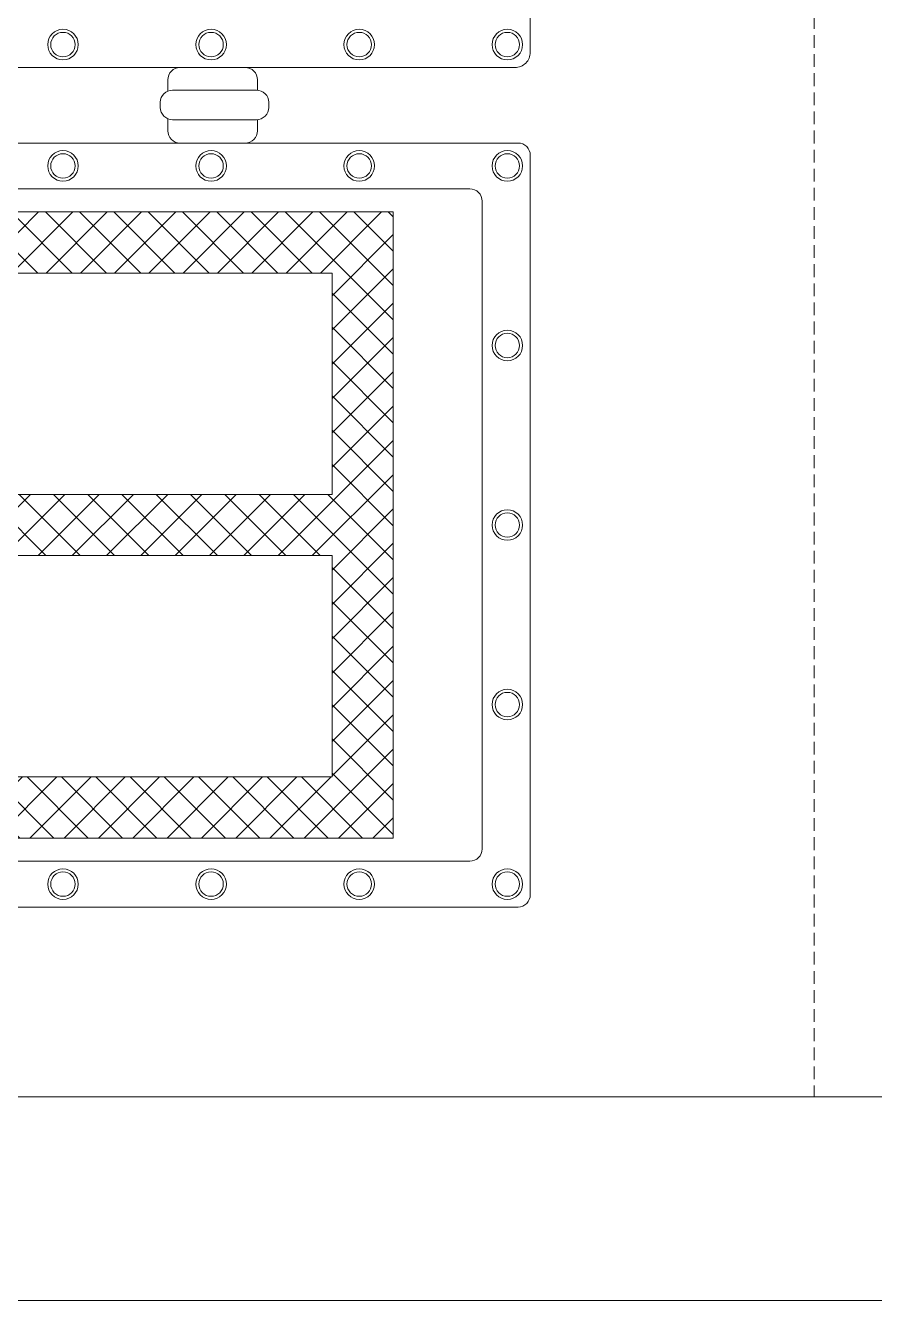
# Model space of a CAD drawing. Header units: millimetres. Extents: x 32626 to 72822, y 60047 to 123188.
# Drawn here: x 33639 to 33973, y 64401 to 64901 of the extents above; entities that cross this region are included whole.
import ezdxf

# ---------------------------------------------------------------- set-up
doc = ezdxf.new("R2010")
doc.units = ezdxf.units.MM
doc.header["$LTSCALE"] = 10
doc.linetypes.add('DASHED', pattern=[0.75, 0.5, -0.25])
for name, color, linetype, lineweight in [('1轮廓实线层', 7, 'Continuous', 18), ('2细线层', 4, 'Continuous', 18), ('图框层', 7, 'Continuous', 18)]:
    doc.layers.add(name, color=color, linetype=linetype, lineweight=lineweight)

msp = doc.modelspace()

# ---------------------------------------------------------------- hatches: boundary and pattern name
at = {"layer": '1轮廓实线层'}
h = msp.add_hatch(dxfattribs=at)
h.set_pattern_fill('ANSI37', color=256, scale=3, style=0)
h.set_pattern_definition([(45, (1626.673, -2091.581), (-6.7351921, 6.7351921), []), (135, (1626.673, -2091.581), (-6.7351921, -6.7351921), [])])
h.paths.add_polyline_path([(33783.76, 64582.11), (33783.76, 64827.97), (33049.69, 64827.97), (33049.69, 64582.11)])
h.paths.add_polyline_path([(33759.76, 64606.11), (33759.76, 64693.04), (33073.69, 64693.04), (33073.69, 64606.11)], flags=16)
h.paths.add_polyline_path([(33759.76, 64717.04), (33759.76, 64803.97), (33073.69, 64803.97), (33073.69, 64717.04)], flags=16)

# ---------------------------------------------------------------- linework, layer by layer
for p, q in [((33485.38, 64855.04), (33832.83, 64855.04)), ((33019.53, 64837.04), (33813.93, 64837.04)), ((33049.69, 64827.97), (33783.76, 64827.97)), ((33783.76, 64582.11), (33783.76, 64827.97)), ((33073.69, 64803.97), (33759.76, 64803.97)), ((33759.76, 64717.04), (33759.76, 64803.97)), ((33759.76, 64717.04), (33073.69, 64717.04)), ((33759.76, 64693.04), (33073.69, 64693.04)), ((33759.76, 64606.11), (33759.76, 64693.04)), ((33759.76, 64606.11), (33073.69, 64606.11)), ((33783.76, 64582.11), (33049.69, 64582.11)), ((33019.53, 64573.04), (33813.93, 64573.04)), ((33002.43, 64555.04), (33832.83, 64555.04))]:
    msp.add_line(p, q, dxfattribs=at)
at = {"layer": '1轮廓实线层', "linetype": 'DASHED'}
msp.add_lwpolyline([(32826.01, 65519.91), (33949.14, 65519.91), (33949.14, 64480.54), (32826.01, 64480.54)], close=True, dxfattribs=at)
at = {"layer": '1轮廓实线层'}
for points in [[(33831.63, 64884.69), (33003.63, 64884.69, -0.414214), (32997.63, 64890.69), (32997.63, 65358.69, -0.414214), (33003.63, 65364.69)], [(33831.63, 65364.69, -0.414214), (33837.63, 65358.69), (33837.63, 64890.69, -0.414214), (33831.63, 64884.69)], [(33730.45, 64875.8), (33730.45, 64879.89, 0.414214), (33725.65, 64884.69), (33700.01, 64884.69, 0.414214), (33695.21, 64879.89), (33695.21, 64875.44)], [(33695.21, 64864.58), (33695.21, 64859.84, 0.414214), (33700.01, 64855.04), (33725.65, 64855.04, 0.414214), (33730.45, 64859.84), (33730.45, 64864.22)], [(33832.83, 64855.04, -0.414214), (33837.63, 64850.24), (33837.63, 64559.84, -0.414214), (33832.83, 64555.04)], [(33813.93, 64837.04, -0.414214), (33818.73, 64832.24), (33818.73, 64577.84, -0.414214), (33813.93, 64573.04)]]:
    msp.add_lwpolyline(points, format="xyb", dxfattribs=at)
msp.add_lwpolyline([(33734.88, 64871.02, 0.414214), (33730.08, 64875.82), (33697.08, 64875.82, 0.414214), (33692.28, 64871.02), (33692.28, 64869, 0.414214), (33697.08, 64864.2), (33730.08, 64864.2, 0.414214), (33734.88, 64869)], format="xyb", close=True, dxfattribs=at)
for centre, radius in [((33654.03, 64893.69), 6), ((33712.23, 64893.69), 6), ((33770.43, 64893.69), 6), ((33828.63, 64893.69), 6), ((33654.03, 64893.69), 4.8), ((33712.23, 64893.69), 4.8), ((33770.43, 64893.69), 4.8), ((33828.63, 64893.69), 4.8), ((33654.03, 64846.04), 6), ((33654.03, 64846.04), 4.8), ((33712.23, 64846.04), 6), ((33712.23, 64846.04), 4.8), ((33770.43, 64846.04), 6), ((33770.43, 64846.04), 4.8), ((33828.63, 64846.04), 6), ((33828.63, 64846.04), 4.8), ((33828.63, 64775.54), 6), ((33828.63, 64775.54), 4.8), ((33828.63, 64705.04), 6), ((33828.63, 64705.04), 4.8), ((33828.63, 64634.54), 6), ((33828.63, 64634.54), 4.8), ((33654.03, 64564.04), 6), ((33712.23, 64564.04), 6), ((33770.43, 64564.04), 6), ((33828.63, 64564.04), 6), ((33654.03, 64564.04), 4.8), ((33712.23, 64564.04), 4.8), ((33770.43, 64564.04), 4.8), ((33828.63, 64564.04), 4.8)]:
    msp.add_circle(centre, radius, dxfattribs=at)
at = {"layer": '2细线层'}
msp.add_line((37378.01, 64400.54), (32626.01, 64400.54), dxfattribs=at)
at = {"layer": '图框层'}
msp.add_line((32826.01, 64480.54), (37298.01, 64480.54), dxfattribs=at)

doc.saveas('drawing.dxf')
